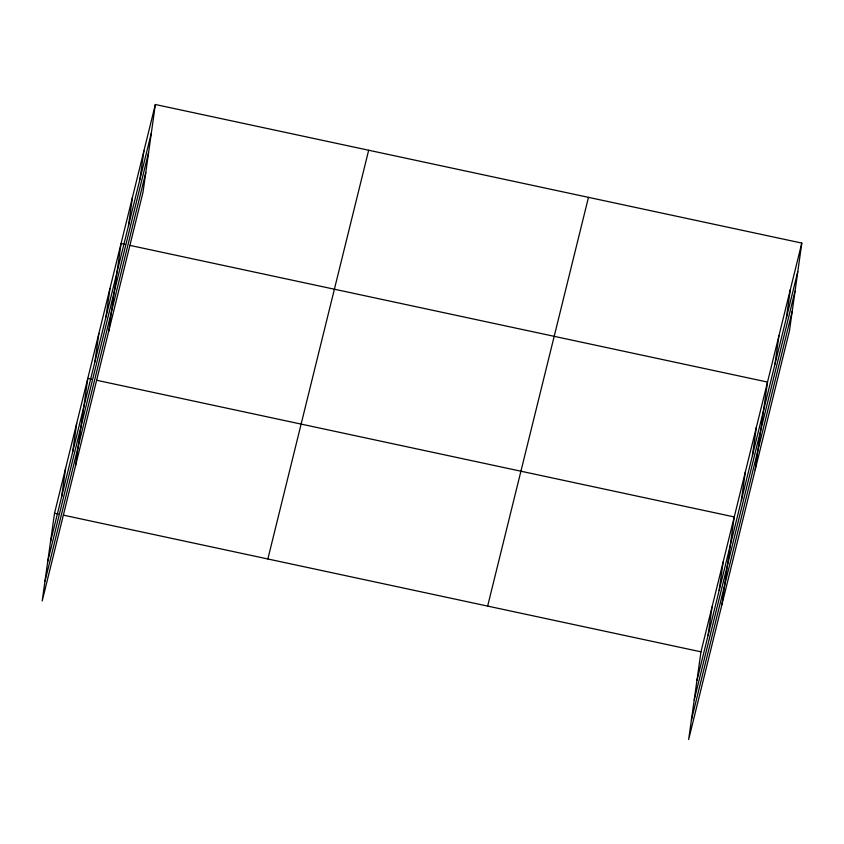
<?xml version="1.0" encoding="UTF-8"?>
<svg xmlns="http://www.w3.org/2000/svg" width="844" height="844" viewBox="0 0 844 844"><rect width="100%" height="100%" fill="white"/><g stroke="black" fill="none" stroke-linecap="round" stroke-linejoin="round"><path stroke-width="1.27" d="M155.349 104.508L54.522 513.257L42.2 600.917L143.026 192.179L155.349 104.508L801.8 243.083L789.478 330.743L688.651 739.492L700.974 651.821L801.8 243.083M61.591 496.863L65.61 468.293M72.689 451.909L76.698 423.329M75.475 466.036L87.797 378.365L91.606 379.188M94.866 361.981L98.885 333.412M105.954 317.017L109.973 288.448M108.739 331.143L121.061 243.483L124.87 244.296M128.478 225.738L132.487 197.158M139.904 179.413L143.913 150.833M708.053 635.437L712.062 606.868M719.141 590.473L723.16 561.904M721.926 604.599L734.248 516.939L96.68 380.275M741.327 500.555L745.336 471.975M752.415 455.591L756.424 427.011M755.201 469.718L767.523 382.058L129.955 245.393M774.929 364.302L778.949 335.733M786.355 317.977L790.374 289.408M50.503 541.827L151.329 133.088M47.76 561.323L148.586 152.585M44.943 581.421L145.769 172.672M267.854 558.981L368.67 150.243M487.642 606.097L588.468 197.359M696.965 680.401L797.78 271.652M694.222 699.898L795.048 291.159M691.394 719.985L792.221 311.246M54.522 513.257L58.331 514.07M63.405 515.156L700.974 651.821"/></g></svg>
